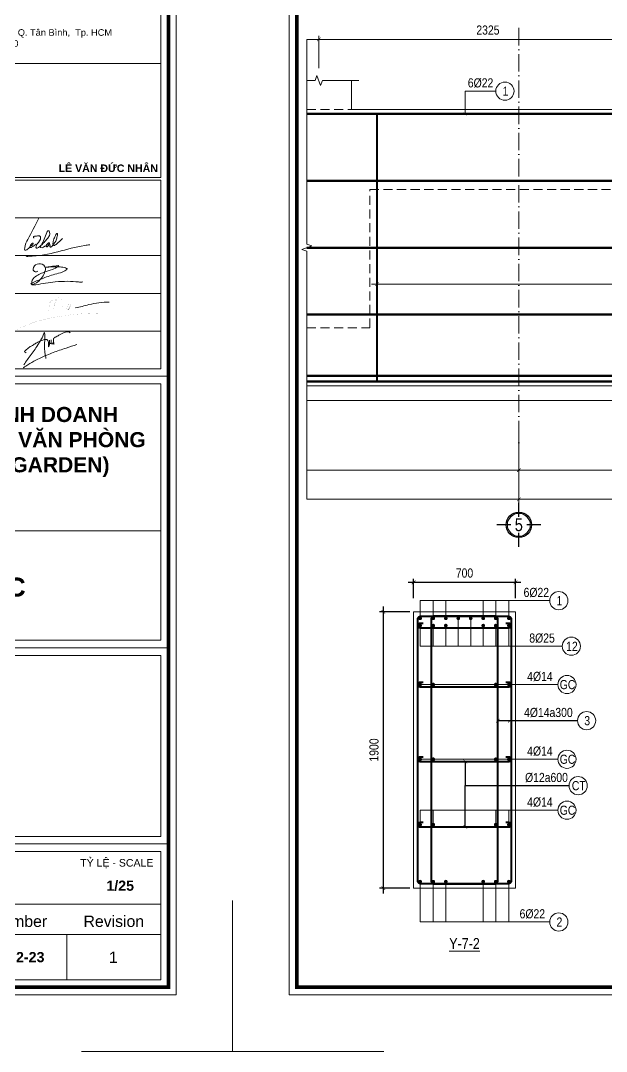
# Model space of a CAD drawing. Header units: millimetres. Extents: x 3014920 to 3563667, y -1638653 to -1356471.
# Drawn here: x 3104352 to 3108379, y -1621074 to -1613989 of the extents above; entities that cross this region are included whole.
import ezdxf
from ezdxf.enums import TextEntityAlignment as Align
from ezdxf.xclip import XClip

# ---------------------------------------------------------------- set-up
doc = ezdxf.new("R2010")
doc.units = ezdxf.units.MM
doc.header["$MEASUREMENT"] = 0
doc.header["$XCLIPFRAME"] = 0
doc.header["$PDMODE"] = 2
for name, pattern in [('6 TANG DIEN HINH 14-15$0$ACAD_ISO10W100', [18, 12, -3, 0, -3]), ('ACAD_ISO04W100', [30, 24, -3, 0, -3]), ('HIDDEN', [0.375, 0.25, -0.125])]:
    doc.linetypes.add(name, pattern=pattern)
doc.layers.get('0').update_dxf_attribs({"lineweight": 9})
doc.layers.get('Defpoints').update_dxf_attribs({"color": 10, "lineweight": 0})
for name, color, linetype, lineweight in [('2', 2, 'Continuous', 20), ('CDAI', 21, 'Continuous', 40), ('CHG_XX_Khung ten$0$TEXT', 7, 'Continuous', 15), ('CHUTO', 51, 'Continuous', 15), ('CTHEP', 50, 'Continuous', 50), ('DBAO', 90, 'Continuous', 13), ('DGIONG', 130, 'Continuous', 13), ('KTH', 154, 'Continuous', 9), ('Net khuat', 8, 'HIDDEN', 13), ('TEXT', 7, 'Continuous', 15), ('TRUC', 251, 'ACAD_ISO04W100', 9)]:
    doc.layers.add(name, color=color, linetype=linetype, lineweight=lineweight)
doc.layers.add('8', color=8, linetype='Continuous')
doc.styles.add('ArialB', font='arialbd.ttf')
doc.styles.add('CHG_XX_Khung ten$0$A1 BORDER$0$ARIAL', font='arial.ttf')
doc.styles.add('CHG_XX_Khung ten$0$A1 BORDER$0$Arial - Bold', font='arialbd.ttf', dxfattribs={"height": 2.5})
doc.styles.add('CHG_XX_Khung ten$0$arial', font='arial.ttf')
doc.styles.add('CHG_XX_Khung ten$0$Arial - Bold', font='arialbd.ttf')
doc.styles.add('HELVECONDENSE', font='VHELVCN_0.TTF')
doc.styles.add('Star-HelCon', font='VHELVCN_0.TTF')
doc.styles.add('TTP-HelCon', font='VHELVCN_0.TTF')
doc.styles.add('VNI-HELVE-CONDENSE', font='VHELVCN_0.TTF')
doc.dimstyles.new('kc-25', dxfattribs={"dimtxt": 62.5, "dimasz": 20, "dimexe": 20, "dimexo": 50, "dimgap": 25, "dimtad": 3, "dimdec": 0, "dimzin": 0, "dimdsep": 46, "dimtxsty": 'VNI-HELVE-CONDENSE', "dimblk": 'DIM', "dimcen": 2.5, "dimclrd": 256, "dimclre": 154, "dimclrt": 7, "dimaunit": 1, "dimadec": 0, "dimazin": 0, "dimtfac": 1, "dimtdec": 0, "dimtix": 1, "dimtmove": 0, "dimatfit": 3, "dimldrblk": 'DOT', "dimfxl": 1, "dimtolj": 1, "dimtzin": 0, "dimarcsym": 0})
doc.dimstyles.new('TTP-25', dxfattribs={"dimscale": 25, "dimtxt": 2.5, "dimasz": 1, "dimexe": 1, "dimexo": 1, "dimgap": 0.09, "dimtad": 0, "dimdec": 4, "dimrnd": 1, "dimzin": 9, "dimdsep": 46, "dimtxsty": 'TTP-HelCon', "dimblk": 'ARCHTICK', "dimcen": 0.09, "dimdle": 1.5, "dimclrd": 256, "dimclre": 256, "dimclrt": 7, "dimadec": 0, "dimazin": 0, "dimtfac": 1, "dimtdec": 4, "dimtmove": 0, "dimatfit": 3, "dimldrblk": 'ARCHTICK', "dimfxl": 1, "dimtvp": 1, "dimtolj": 1, "dimtzin": 0, "dimarcsym": 0})

# ---------------------------------------------------------------- blocks, each defined once
blk = doc.blocks.new('_ArchTick')
at = {"color": 0, "linetype": 'ByBlock', "const_width": 0.15}
blk.add_lwpolyline([(-0.5, -0.5), (0.5, 0.5)], dxfattribs=at)
blk = doc.blocks.new('*D854')
at = {"layer": 'Defpoints', "color": 0, "ltscale": 500, "transparency": 16777216}
for p in [(3107053.4, -1618052.6), (3106845.2, -1619952.6), (3107053.4, -1619952.6)]:
    blk.add_point(p, dxfattribs=at)
at = {"layer": 'KTH', "lineweight": -2, "ltscale": 500, "transparency": 16777216}
for p, q in [((3107028.4, -1618052.6), (3106820.2, -1618052.6)), ((3106845.2, -1618015.1), (3106845.2, -1619990.1)), ((3107028.4, -1619952.6), (3106820.2, -1619952.6))]:
    blk.add_line(p, q, dxfattribs=at)
at = {"layer": 'KTH', "lineweight": -2, "ltscale": 500, "transparency": 16777216, "xscale": 25, "yscale": 25, "zscale": 25}
for p, rotation in [((3106845.2, -1618052.6), 90), ((3106845.2, -1619952.6), 270)]:
    blk.add_blockref('_ArchTick', p, dxfattribs=dict(at, rotation=rotation))
at = {"layer": 'KTH', "color": 7, "ltscale": 500, "transparency": 16777216, "insert": (3106781.3, -1619002.6), "char_height": 62.5, "attachment_point": 5, "rotation": 90, "style": 'TTP-HelCon'}
blk.add_mtext('\\A1;1900', dxfattribs=at)
blk = doc.blocks.new('*D855')
at = {"layer": 'Defpoints', "color": 0, "ltscale": 500, "transparency": 16777216}
for p in [(3107053.4, -1617850.3), (3107053.4, -1617983.6), (3107753.4, -1617983.6)]:
    blk.add_point(p, dxfattribs=at)
at = {"layer": 'KTH', "lineweight": -2, "ltscale": 500, "transparency": 16777216}
for p, q in [((3107790.9, -1617850.3), (3107015.9, -1617850.3)), ((3107053.4, -1617958.6), (3107053.4, -1617825.3)), ((3107753.4, -1617958.6), (3107753.4, -1617825.3))]:
    blk.add_line(p, q, dxfattribs=at)
at = {"layer": 'KTH', "lineweight": -2, "ltscale": 500, "transparency": 16777216, "xscale": 25, "yscale": 25, "zscale": 25, "rotation": 180}
blk.add_blockref('_ArchTick', (3107053.4, -1617850.3), dxfattribs=at)
at = {"layer": 'KTH', "lineweight": -2, "ltscale": 500, "transparency": 16777216, "xscale": 25, "yscale": 25, "zscale": 25}
blk.add_blockref('_ArchTick', (3107753.4, -1617850.3), dxfattribs=at)
at = {"layer": 'KTH', "color": 7, "ltscale": 500, "transparency": 16777216, "insert": (3107403.4, -1617786.5), "char_height": 62.5, "attachment_point": 5, "style": 'TTP-HelCon'}
blk.add_mtext('\\A1;700', dxfattribs=at)
blk = doc.blocks.new('dau truc')
blk.add_circle((0, 0), 180)
at = {"layer": '8'}
for p, q in [((0, 127), (0, 345)), ((-127, 0), (-345, 0)), ((0, -345), (0, -127)), ((345, 0), (127, 0))]:
    blk.add_line(p, q, dxfattribs=at)
blk.add_circle((0, 0), 200, dxfattribs=at)
at = {"layer": 'TEXT', "style": 'HELVECONDENSE'}
blk.add_attdef('A', text='', height=233, dxfattribs=at).set_placement((0, 0), align=Align.MIDDLE)
blk = doc.blocks.new('*D2698')
at = {"layer": 'Defpoints', "color": 0, "transparency": 16777216}
for p in [(19000, -2479.4), (28400, -2479.4), (19000, -2679.4)]:
    blk.add_point(p, dxfattribs=at)
at = {"layer": 'KTH', "lineweight": -2, "transparency": 16777216}
for p, q in [((19000, -2504.4), (19000, -2704.4)), ((28400, -2504.4), (28400, -2704.4)), ((28437.5, -2679.4), (18962.5, -2679.4))]:
    blk.add_line(p, q, dxfattribs=at)
at = {"layer": 'KTH', "lineweight": -2, "transparency": 16777216, "xscale": 25, "yscale": 25, "zscale": 25, "rotation": 180}
blk.add_blockref('_ArchTick', (19000, -2679.4), dxfattribs=at)
at = {"layer": 'KTH', "lineweight": -2, "transparency": 16777216, "xscale": 25, "yscale": 25, "zscale": 25}
blk.add_blockref('_ArchTick', (28400, -2679.4), dxfattribs=at)
at = {"layer": 'KTH', "color": 7, "transparency": 16777216, "insert": (23700, -2615.5), "char_height": 62.5, "attachment_point": 5, "style": 'TTP-HelCon'}
blk.add_mtext('\\A1;9400', dxfattribs=at)
blk = doc.blocks.new('*D2699')
at = {"layer": 'Defpoints', "color": 0, "transparency": 16777216}
for p in [(28400, -2479.4), (33450, -2479.4), (28400, -2679.4)]:
    blk.add_point(p, dxfattribs=at)
at = {"layer": 'KTH', "lineweight": -2, "transparency": 16777216}
for p, q in [((28400, -2504.4), (28400, -2704.4)), ((33450, -2504.4), (33450, -2704.4)), ((33487.5, -2679.4), (28362.5, -2679.4))]:
    blk.add_line(p, q, dxfattribs=at)
at = {"layer": 'KTH', "lineweight": -2, "transparency": 16777216, "xscale": 25, "yscale": 25, "zscale": 25, "rotation": 180}
blk.add_blockref('_ArchTick', (28400, -2679.4), dxfattribs=at)
at = {"layer": 'KTH', "lineweight": -2, "transparency": 16777216, "xscale": 25, "yscale": 25, "zscale": 25}
blk.add_blockref('_ArchTick', (33450, -2679.4), dxfattribs=at)
at = {"layer": 'KTH', "color": 7, "transparency": 16777216, "insert": (30925, -2615.5), "char_height": 62.5, "attachment_point": 5, "style": 'TTP-HelCon'}
blk.add_mtext('\\A1;5050', dxfattribs=at)
blk = doc.blocks.new('*D2708')
at = {"layer": 'Defpoints', "color": 0, "transparency": 16777216}
for p in [(27025, 481.9), (25175, 259.3), (27025, 259.3)]:
    blk.add_point(p, dxfattribs=at)
at = {"layer": 'KTH', "lineweight": -2, "transparency": 16777216}
for p, q in [((25175, 284.3), (25175, 506.9)), ((27025, 284.3), (27025, 506.9)), ((25137.5, 481.9), (27062.5, 481.9))]:
    blk.add_line(p, q, dxfattribs=at)
at = {"layer": 'KTH', "lineweight": -2, "transparency": 16777216, "xscale": 25, "yscale": 25, "zscale": 25, "rotation": 180}
blk.add_blockref('_ArchTick', (25175, 481.9), dxfattribs=at)
at = {"layer": 'KTH', "lineweight": -2, "transparency": 16777216, "xscale": 25, "yscale": 25, "zscale": 25}
blk.add_blockref('_ArchTick', (27025, 481.9), dxfattribs=at)
at = {"layer": 'KTH', "color": 7, "transparency": 16777216, "insert": (26100, 545.7), "char_height": 62.5, "attachment_point": 5, "style": 'TTP-HelCon'}
blk.add_mtext('\\A1;1850', dxfattribs=at)
blk = doc.blocks.new('*D2709')
at = {"layer": 'Defpoints', "color": 0, "transparency": 16777216}
for p in [(27025, 481.9), (27025, 259.3), (29350, 259.3)]:
    blk.add_point(p, dxfattribs=at)
at = {"layer": 'KTH', "lineweight": -2, "transparency": 16777216}
for p, q in [((27025, 284.3), (27025, 506.9)), ((29350, 284.3), (29350, 506.9)), ((29387.5, 481.9), (26987.5, 481.9))]:
    blk.add_line(p, q, dxfattribs=at)
at = {"layer": 'KTH', "lineweight": -2, "transparency": 16777216, "xscale": 25, "yscale": 25, "zscale": 25, "rotation": 180}
blk.add_blockref('_ArchTick', (27025, 481.9), dxfattribs=at)
at = {"layer": 'KTH', "lineweight": -2, "transparency": 16777216, "xscale": 25, "yscale": 25, "zscale": 25}
blk.add_blockref('_ArchTick', (29350, 481.9), dxfattribs=at)
at = {"layer": 'KTH', "color": 7, "transparency": 16777216, "insert": (28187.5, 545.7), "char_height": 62.5, "attachment_point": 5, "style": 'TTP-HelCon'}
blk.add_mtext('\\A1;2325', dxfattribs=at)
blk = doc.blocks.new('*D2665')
at = {"layer": 'Defpoints', "color": 0, "transparency": 16777216}
for p in [(25175, -2178.4), (28400, -2178.4), (28400, -2479.4)]:
    blk.add_point(p, dxfattribs=at)
at = {"layer": 'KTH', "lineweight": -2, "transparency": 16777216}
for p, q in [((25175, -2203.4), (25175, -2504.4)), ((28400, -2203.4), (28400, -2504.4)), ((25137.5, -2479.4), (28437.5, -2479.4))]:
    blk.add_line(p, q, dxfattribs=at)
at = {"layer": 'KTH', "lineweight": -2, "transparency": 16777216, "xscale": 25, "yscale": 25, "zscale": 25, "rotation": 180}
blk.add_blockref('_ArchTick', (25175, -2479.4), dxfattribs=at)
at = {"layer": 'KTH', "lineweight": -2, "transparency": 16777216, "xscale": 25, "yscale": 25, "zscale": 25}
blk.add_blockref('_ArchTick', (28400, -2479.4), dxfattribs=at)
at = {"layer": 'KTH', "color": 7, "transparency": 16777216, "insert": (26787.5, -2415.6), "char_height": 62.5, "attachment_point": 5, "style": 'TTP-HelCon'}
blk.add_mtext('\\A1;3225', dxfattribs=at)
blk = doc.blocks.new('*D2666')
at = {"layer": 'Defpoints', "color": 0, "transparency": 16777216}
for p in [(28400, -2178.4), (31250, -2178.4), (31250, -2479.4)]:
    blk.add_point(p, dxfattribs=at)
at = {"layer": 'KTH', "lineweight": -2, "transparency": 16777216}
for p, q in [((28400, -2203.4), (28400, -2504.4)), ((31250, -2203.4), (31250, -2504.4)), ((28362.5, -2479.4), (31287.5, -2479.4))]:
    blk.add_line(p, q, dxfattribs=at)
at = {"layer": 'KTH', "lineweight": -2, "transparency": 16777216, "xscale": 25, "yscale": 25, "zscale": 25, "rotation": 180}
blk.add_blockref('_ArchTick', (28400, -2479.4), dxfattribs=at)
at = {"layer": 'KTH', "lineweight": -2, "transparency": 16777216, "xscale": 25, "yscale": 25, "zscale": 25}
blk.add_blockref('_ArchTick', (31250, -2479.4), dxfattribs=at)
at = {"layer": 'KTH', "color": 7, "transparency": 16777216, "insert": (29825, -2415.6), "char_height": 62.5, "attachment_point": 5, "style": 'TTP-HelCon'}
blk.add_mtext('\\A1;2850', dxfattribs=at)
blk = doc.blocks.new('DIM')
h = blk.add_hatch(color=1)
h.paths.add_polyline_path([(0.49, 0.29, 1), (0.29, 0.49), (-0.19, 0), (0.19, 0)])
h.paths.add_polyline_path([(0.19, 0), (-0.19, 0), (-0.49, -0.29, 1), (-0.29, -0.49)])
at = {"color": 9}
for p, q in [((-0.19, 0), (-1.5, 0)), ((0.19, 0), (1.5, 0))]:
    blk.add_line(p, q, dxfattribs=at)
at = {"color": 1}
for p, q in [((-0.49, -0.29), (0.29, 0.49)), ((-0.29, -0.49), (0.49, 0.29)), ((-0.19, 0), (0.19, 0))]:
    blk.add_line(p, q, dxfattribs=at)
blk.add_arc((-0.39, -0.39), 0.138, 135, 315, dxfattribs=at)
blk = doc.blocks.new('*D2655')
at = {"layer": 'Defpoints', "color": 0, "transparency": 16777216}
for p in [(27425, -766.8), (31250, -766.8), (27425, -1201.2)]:
    blk.add_point(p, dxfattribs=at)
at = {"layer": 'KTH', "lineweight": -2, "transparency": 16777216}
for p, q in [((27425, -791.8), (27425, -1226.2)), ((31250, -791.8), (31250, -1226.2)), ((31287.5, -1201.2), (27387.5, -1201.2))]:
    blk.add_line(p, q, dxfattribs=at)
at = {"layer": 'KTH', "lineweight": -2, "transparency": 16777216, "xscale": 25, "yscale": 25, "zscale": 25}
for p, rotation in [((27425, -1201.2), 179.9999999733196), ((31250, -1201.2), 359.9999999733196)]:
    blk.add_blockref('_ArchTick', p, dxfattribs=dict(at, rotation=rotation))
at = {"layer": 'KTH', "color": 7, "transparency": 16777216, "insert": (29337.5, -1131.3), "char_height": 62.5, "attachment_point": 5, "rotation": 360, "style": 'TTP-HelCon'}
blk.add_mtext('\\A1;6Þ12a250-3', dxfattribs=at)
blk = doc.blocks.new('CHG_XX_Khung ten')
for p, q in [((687, 179), (824, 179)), ((687, 107), (824, 107)), ((687, 55), (824, 55))]:
    blk.add_line(p, q)
at = {"linetype": 'Continuous'}
for p, q in [((689, 39), (822, 39)), ((797, 31), (797, 19))]:
    blk.add_line(p, q, dxfattribs=at)
blk.add_lwpolyline([(15, 579), (826, 579), (826, 15), (15, 15)], close=True)
at = {"color": 4, "linetype": 'Continuous', "const_width": 1}
blk.add_lwpolyline([(17, 577), (824, 577), (824, 17), (17, 17)], close=True, dxfattribs=at)
at = {"linetype": 'Continuous'}
for points in [[(689, 289.93), (822, 289.93), (822, 261.93), (689, 261.93)], [(689, 177), (822, 177), (822, 138), (689, 138)], [(689, 109), (822, 109), (822, 138), (689, 138)], [(689, 105), (822, 105), (822, 57), (689, 57)], [(689, 53), (822, 53), (822, 31), (689, 31)], [(822, 19), (689, 19), (689, 31), (822, 31)]]:
    blk.add_lwpolyline(points, close=True, dxfattribs=at)
at = {"color": 9, "linetype": 'Continuous'}
for points in [[(689, 261.93), (822, 261.93), (822, 231.73), (689, 231.73)], [(822, 221), (689, 221), (689, 231), (822, 231)], [(822, 211), (689, 211), (689, 221), (822, 221)], [(822, 201), (689, 201), (689, 211), (822, 211)], [(822, 191), (689, 191), (689, 201), (822, 201)], [(822, 181), (689, 181), (689, 191), (822, 191)]]:
    blk.add_lwpolyline(points, close=True, dxfattribs=at)
blk.add_lwpolyline([(822, 211), (689, 211), (822, 211)], dxfattribs=at)
at = {"color": 1}
for points in [[(785.63, 182.08), (787.56, 184.76), (789.61, 187.7), (790.35, 188.98), (790.79, 189.92), (791.06, 190.59), (791.21, 189.09), (791.18, 188.31), (791.14, 187.75), (791.09, 186.47), (791.21, 185.58), (791.42, 184.31), (791.51, 183.99), (791.51, 183.74)], [(786.29, 185.19), (785.86, 185.61), (786.06, 185.86), (787.11, 186.7), (788.17, 187.35), (789.1, 187.9), (790.12, 188.41), (790.69, 188.61), (791.04, 188.74), (791.47, 188.79), (791.73, 188.72), (791.92, 188.61), (792.08, 188.33), (792.16, 188.06), (792.21, 187.84), (792.21, 187.27), (792.2, 187.05), (792.23, 186.85), (792.39, 187.1), (792.48, 187.84), (792.46, 188.12), (792.44, 188.61), (792.46, 188.03), (792.53, 187.67), (792.73, 187.74), (792.86, 187.87), (792.9, 188.09), (792.9, 188.28), (792.87, 188.7), (792.91, 188.19), (792.93, 187.79), (792.94, 187.69), (793.11, 187.61), (793.31, 187.73), (793.45, 187.93), (793.48, 188.22), (793.48, 188.64), (793.48, 189.05), (793.48, 188.49), (793.56, 187.84), (793.63, 187.45), (793.48, 188.6), (793.51, 188.92), (794.2, 189.45), (794.72, 189.76), (795.44, 190.17), (796.2, 190.5), (796.65, 190.69), (797.26, 190.79), (797.77, 190.74), (797.95, 190.55)], [(785.43, 181.21), (786.17, 181.73), (788.31, 183), (790.34, 184), (791.77, 184.64), (795.08, 185.91), (796.87, 186.5), (799.7, 187.42)]]:
    blk.add_spline(points, degree=3, dxfattribs=at)
at = {"layer": 'CHG_XX_Khung ten$0$TEXT', "color": 1}
blk.add_lwpolyline([(801.29, 204.04, -0.124137), (800.16, 204.02, 0.028888), (797.25, 204.19, 0.026156), (793.98, 204.04, 0.007061), (788.86, 203.28, -0.091769), (787.85, 203.27, -0.25841), (787.51, 203.62, -0.039719), (788.28, 204, -0.004242), (791.23, 205.18, -0.019244), (794.8, 206.31, 0.094204), (797.02, 207.28, 0.504882), (796.98, 207.63, 0.07616), (796.3, 207.87, 0.041135), (794.97, 208.03, 0.034641), (791.34, 207.9, 0.01407), (792.8, 208.12, 0.003668), (794.71, 208.36, -0.800617), (794.79, 208.18, -0.093248), (793.21, 207.32, 0.020479), (791.05, 206.59, 0.096842), (788.38, 205.18, 0.259163), (787.77, 203.63, 0.564182), (788.17, 203.39, 0.087383), (789.69, 204.36, 0.156422), (791.35, 207.23, 0.228987), (790.91, 208.45, 0.272068), (789.19, 208.76, 0.293527), (788.08, 207.43, 0.171419), (788.25, 206.94, 0.281707), (788.69, 206.7, 0.217513), (789.34, 206.92)], format="xyb", dxfattribs=at)
at = {"layer": 'CHG_XX_Khung ten$0$TEXT', "color": 1, "const_width": 0.0121}
for points in [[(791.6, 198.34, 0.143835), (794.1, 199.89, -0.075685), (793.5, 197.02, -0.172299), (794.95, 199.92, -0.299798), (795.6, 198.96, -0.170508), (795.36, 197.75, 0.168316), (795.11, 197.03)], [(791.95, 196.04, -0.054469), (792.33, 197.1, 0.103257), (792.78, 199.38)], [(797.47, 197.92, 0.401177), (797.3, 198.32, 0.483935), (795.9, 197.43, 0.196997), (796.02, 196.61, 0.296639), (796.38, 196.53, 0.183057), (797.12, 197.39)], [(797.48, 198.09, 0.142769), (797.07, 197.1, 0.220826), (797.29, 196.56, 0.106687), (798.07, 198.16, 0.181562), (797.64, 197.4, -0.039872), (797.25, 196.09, -0.060225), (798.09, 197.69, 0.017174), (797.52, 196.45, -0.149286), (799.3, 197.16)], [(806.31, 195.73, -0.026807), (805.12, 195.66, 0.027369), (800.25, 195.52, 0.022423), (795.26, 194.89, 0.038275), (791.04, 194.04, 0.053272), (785.95, 192.37, 0.118692), (783.44, 190.96)]]:
    blk.add_lwpolyline(points, format="xyb", dxfattribs=at)
at = {"layer": 'CHG_XX_Khung ten$0$TEXT', "color": 1}
for centre, radius, start, end in [((793.37, 230.45), 33.81, 280.1185, 286.3373), ((808.51, 174.85), 23.83, 90.5448, 103.6788)]:
    blk.add_arc(centre, radius, start, end, dxfattribs=at)
for points in [[(789.62, 220.97), (786.72, 215.31), (785.87, 213.03), (785.94, 212.46), (786.42, 212.53), (787.18, 213.24), (787.77, 213.73), (788.12, 214.16), (788.07, 214.29), (787.94, 214.27), (787.28, 213.56), (787.2, 213.33), (787.26, 213.21), (787.44, 213.16), (787.7, 213.23), (788.87, 214.02)], [(788.4, 215.73), (788.18, 215.82), (788.21, 216), (788.32, 216.07), (788.7, 216.16), (789.23, 216.24), (789.76, 216.24), (790.01, 216.08), (790.1, 215.79), (790.05, 215.41), (788.96, 213.65), (788.88, 213.4), (788.88, 213.13), (789, 213.02), (789.17, 213.01), (789.51, 213.17), (790.77, 214.27), (791.67, 215.27), (792.3, 216.07), (792.5, 216.66), (792.49, 217.11), (792.33, 217.45), (792.13, 217.58), (791.94, 217.52), (791.73, 217.16), (790.12, 213.5), (790.04, 213.21), (790.14, 213.12), (791.53, 213.7), (792.32, 214.06), (792.42, 214.24), (792.36, 214.39), (792.17, 214.35), (791.86, 214.12), (791.68, 213.82), (791.57, 213.47), (791.67, 213.35), (791.96, 213.42), (792.51, 213.89), (792.61, 213.78), (792.55, 213.52), (792.61, 213.3), (792.77, 213.25), (793.05, 213.46), (794.1, 214.86), (794.42, 215.85), (794.57, 216.45), (794.53, 216.83), (794.42, 216.89), (794.27, 216.8), (794.14, 216.57), (793.62, 215.47), (793.41, 214.74), (793.36, 214.18), (793.41, 213.82), (793.56, 213.67), (793.77, 213.71), (794.19, 213.99), (795.35, 214.98), (795.89, 215.51)], [(786.22, 211.12), (786.28, 210.87), (786.71, 210.78), (801.78, 213.69), (803.18, 213.88)]]:
    blk.add_spline(points, degree=3, dxfattribs=at)
at = {"layer": 'Defpoints', "color": 1, "ltscale": 2}
for points in [[(40.06, 0), (0, 0), (0, 40)], [(800.94, 0), (841, 0), (841, 40)]]:
    blk.add_lwpolyline(points, dxfattribs=at)
for s, height, style, p in [('LÊ VĂN ĐỨC NHÂN', 2.0073, 'CHG_XX_Khung ten$0$Arial - Bold', (821.19, 234.17)), ('TỶ LỆ - SCALE', 2, 'CHG_XX_Khung ten$0$A1 BORDER$0$ARIAL', (820, 50))]:
    blk.add_text(s, height=height, dxfattribs=dict(style=style)).set_placement(p, align=Align.MIDDLE_RIGHT)
for s, style, p in [('Number', 'CHG_XX_Khung ten$0$A1 BORDER$0$ARIAL', (784.37, 34.5)), ('Revision', 'CHG_XX_Khung ten$0$A1 BORDER$0$ARIAL', (809.5, 34.5)), ('1', 'CHG_XX_Khung ten$0$arial', (809.36, 24.93))]:
    blk.add_text(s, height=3, dxfattribs=dict(style=style)).set_placement(p, align=Align.MIDDLE_CENTER)
at = {"ltscale": 10, "insert": (739.49, 262.93), "char_height": 1.75, "width": 83.001, "attachment_point": 7, "style": 'CHG_XX_Khung ten$0$A1 BORDER$0$ARIAL'}
blk.add_mtext('Địa chỉ: 34 Hoàng Quốc Việt, Phường 4, Q. Tân Bình,  Tp. HCM\\PTel: +08-39163980 - Fax : +08-39163980 \\PEmail:  ctyngoisao@gmail.com', dxfattribs=at)
at = {"attachment_point": 2, "style": 'CHG_XX_Khung ten$0$A1 BORDER$0$Arial - Bold'}
for s, insert, char_height, width in [('DỰ ÁN ĐẦU TƯ XÂY DỰNG KINH DOANH\\PKHU CHUNG CƯ - THƯƠNG MẠI - VĂN PHÒNG\\P(KHU PHỨC HỢP CÔNG HÒA GARDEN)', (755.4, 170.88), 4, 159.8745), ('KHỐI NHÀ A , B , C', (754.52, 125.61), 5, 104.1229)]:
    blk.add_mtext(s, dxfattribs=dict(at, insert=insert, char_height=char_height, width=width))
blk = doc.blocks.new('2Y-7')
at = {"layer": 'CDAI'}
blk.add_lwpolyline([(27425.00001, -30), (27425.00001, -1870)], dxfattribs=at)
at = {"layer": 'CTHEP'}
for p, q in [((43821.41112, -489.99789), (53.4545, -489.99789)), ((43821.41112, -949.99789), (53.4545, -949.99789)), ((43821.41112, -1409.99789), (53.4545, -1409.99789))]:
    blk.add_line(p, q, dxfattribs=at)
for points in [[(30, -529.99859), (30, -30), (43870.00002, -30)], [(22024.9925, -1830), (31250.00001, -1830)], [(30, -1870), (35469.73058, -1870)]]:
    blk.add_lwpolyline(points, dxfattribs=at)
at = {"layer": 'DBAO', "linetype": 'Continuous'}
for q in [(27249.99993, 200), (33100.00178, 0)]:
    blk.add_line((27249.99993, 0), q, dxfattribs=at)
at = {"layer": 'DBAO', "linetype": 'Continuous', "flags": 128}
for points in [[(0, -2000), (34299.99999, -2000), (34299.99999, -2750), (43900.00002, -2750), (43900.00002, 0)], [(0, -1900), (34399.99999, -1900)]]:
    blk.add_lwpolyline(points, dxfattribs=at)
at = {"layer": 'DGIONG', "linetype": 'Continuous', "flags": 128}
blk.add_lwpolyline([(27299.99993, 200), (27049.99993, 200), (27037.49993, 165.65653), (27012.49993, 234.34347), (26999.99993, 200), (26749.98492, 200)], dxfattribs=at)
at = {"layer": 'DGIONG'}
blk.add_circle((28304.34527, 126.06616), 62.5, dxfattribs=at)
at = {"layer": 'Net khuat', "ltscale": 250}
for p, q in [((26799.99993, 0), (27249.99993, 0)), ((27375, -550), (34399.99999, -550)), ((27375, -1500), (27375, -550)), ((26675.00001, -1500), (27375.00001, -1500))]:
    blk.add_line(p, q, dxfattribs=at)
at = {"layer": 'TRUC', "linetype": '6 TANG DIEN HINH 14-15$0$ACAD_ISO10W100', "ltscale": 10}
blk.add_lwpolyline([(28400, 560.5), (28400, -2389)], dxfattribs=at)
at = {"layer": '2', "ltscale": 300}
ref = blk.add_blockref('dau truc', (28400, -2855.21552), dxfattribs=dict(at, xscale=0.436713129747659, yscale=0.436713129747659, zscale=0.436713129747659))
ref.add_attrib('A', '5', dxfattribs={"layer": 'TEXT', "height": 87.5, "style": 'HELVECONDENSE'}).set_placement((28400, -2855.21552), align=Align.MIDDLE)
at = {"layer": 'TEXT', "style": 'TTP-HelCon'}
blk.add_text('6Þ22', height=62.5, dxfattribs=at).set_placement((28049.4269, 151.91911, 0))
at = {"layer": 'TEXT', "style": 'Star-HelCon'}
blk.add_text('1', height=62.5, dxfattribs=at).set_placement((28308.51194, 126.06616), align=Align.MIDDLE)
at = {"layer": 'KTH'}
dim = blk.add_linear_dim(base=(27025, 481.91243), p1=(25175.00751, 259.33044), p2=(27025, 259.33044), angle=180, dimstyle='TTP-25', override={"dimtmove": 1}, dxfattribs=at)
dim.commit()
dim.dimension.update_dxf_attribs({"geometry": '*D2708', "text_midpoint": (26100.00376, 545.74576)})
for base, p1, p2, picture, middle in [((27025, 481.91243), (29350.0075, 259.33044), (27025, 259.33044), '*D2709', (28187.50375, 545.74576)), ((28400, -2479.39524), (25175, -2178.35098), (28400, -2178.35098), '*D2665', (26787.5, -2415.56191)), ((31250.00001, -2479.39524), (28400, -2178.35098), (31250.00001, -2178.35098), '*D2666', (29825.00001, -2415.56191)), ((19000, -2679.35098), (28400, -2479.39524), (19000, -2479.39524), '*D2698', (23700, -2615.51765)), ((28400, -2679.35098), (33450, -2479.39524), (28400, -2479.39524), '*D2699', (30925, -2615.51765))]:
    dim = blk.add_linear_dim(base=base, p1=p1, p2=p2, dimstyle='TTP-25', override={"dimtmove": 1}, dxfattribs=at)
    dim.commit()
    dim.dimension.update_dxf_attribs({"geometry": picture, "text_midpoint": middle})
dim = blk.add_linear_dim(base=(27425.00001, -1201.20202), p1=(31250.02243, -766.78398), p2=(27425.00001, -766.78398), angle=179.999999973, text='6Þ12a250-3', dimstyle='TTP-25', override={"dimtmove": 1}, dxfattribs=at)
dim.commit()
dim.dimension.update_dxf_attribs({"geometry": '*D2655', "text_midpoint": (29337.51122, -1131.28536)})
at = {"layer": 'DGIONG'}
blk.add_leader([(28030.91496, -30), (28030.91486, 126.06616), (28241.84527, 126.06616)], dimstyle='kc-25', override={"dimtad": 0, "dimldrblk": 'ArchTick', "dimfxl": 100, "dimarcsym": 1}, dxfattribs=at)

msp = doc.modelspace()

# ---------------------------------------------------------------- linework, layer by layer
at = {"layer": 'CDAI', "elevation": 0}
for points in [[(3107102.15359, -1618082.57103), (3107704.65359, -1618082.57103, -0.4142135624), (3107723.40359, -1618101.32103), (3107723.40359, -1619903.82103, -0.4142135624), (3107704.65359, -1619922.57103), (3107102.15359, -1619922.57103, -0.4142135624), (3107083.40359, -1619903.82103), (3107083.40359, -1618101.32103, -0.4142135624)], [(3107613.93931, -1618082.57103), (3107192.86788, -1618082.57103, 0.4142135624), (3107174.11788, -1618101.32103), (3107174.11788, -1619903.82103, 0.4142135624), (3107192.86788, -1619922.57103), (3107613.93931, -1619922.57103, 0.4142135624), (3107632.68931, -1619903.82103), (3107632.68931, -1618101.32103, 0.4142135624)]]:
    msp.add_lwpolyline(points, format="xyb", close=True, dxfattribs=at)
for points in [[(3107120.32358, -1618132.57103), (3107098.40359, -1618132.57103, 0.4142135624), (3107083.40359, -1618147.57103), (3107083.40359, -1618147.57103, 0.4142135624), (3107098.40359, -1618162.57103), (3107708.40359, -1618162.57103, 0.4142135624), (3107723.40359, -1618147.57103), (3107723.40359, -1618147.57103, 0.4142135624), (3107708.40359, -1618132.57103), (3107686.4836, -1618132.57103)], [(3107120.32358, -1618537.84095), (3107098.40359, -1618537.84095, 0.4142135624), (3107083.40359, -1618552.84095), (3107083.40359, -1618552.84095, 0.4142135624), (3107098.40359, -1618567.84095), (3107708.40359, -1618567.84095, 0.4142135624), (3107723.40359, -1618552.84095), (3107723.40359, -1618552.84095, 0.4142135624), (3107708.40359, -1618537.84095), (3107686.4836, -1618537.84095)], [(3107120.32358, -1619051.17429), (3107098.40359, -1619051.17429, 0.4142135624), (3107083.40359, -1619066.17429), (3107083.40359, -1619066.17429, 0.4142135624), (3107098.40359, -1619081.17429), (3107708.40359, -1619081.17429, 0.4142135624), (3107723.40359, -1619066.17429), (3107723.40359, -1619066.17429, 0.4142135624), (3107708.40359, -1619051.17429), (3107686.4836, -1619051.17429)], [(3107120.32358, -1619501.50762), (3107098.40359, -1619501.50762, 0.4142135624), (3107083.40359, -1619516.50762), (3107083.40359, -1619516.50762, 0.4142135624), (3107098.40359, -1619531.50762), (3107708.40359, -1619531.50762, 0.4142135624), (3107723.40359, -1619516.50762), (3107723.40359, -1619516.50762, 0.4142135624), (3107708.40359, -1619501.50762), (3107686.4836, -1619501.50762)]]:
    msp.add_lwpolyline(points, format="xyb", dxfattribs=at)
at = {"layer": 'CTHEP', "const_width": 12.5, "elevation": 0}
for points in [[(3107092.15359, -1618097.57103, 1), (3107104.65359, -1618097.57103, 1)], [(3107092.15359, -1618147.57103, 1), (3107104.65359, -1618147.57103, 1)], [(3107182.86788, -1618097.57103, -1), (3107195.36788, -1618097.57103, -1)], [(3107182.86788, -1618147.57103, -1), (3107195.36788, -1618147.57103, -1)], [(3107268.58216, -1618097.57103, -1), (3107281.08216, -1618097.57103, -1)], [(3107268.58216, -1618147.57103, -1), (3107281.08216, -1618147.57103, -1)], [(3107354.29645, -1618097.57103, -1), (3107366.79645, -1618097.57103, -1)], [(3107452.51073, -1618097.57103, 1), (3107440.01073, -1618097.57103, 1)], [(3107538.22502, -1618097.57103, 1), (3107525.72502, -1618097.57103, 1)], [(3107538.22502, -1618147.57103, 1), (3107525.72502, -1618147.57103, 1)], [(3107623.93931, -1618097.57103, 1), (3107611.43931, -1618097.57103, 1)], [(3107623.93931, -1618147.57103, 1), (3107611.43931, -1618147.57103, 1)], [(3107702.15359, -1618097.57103, 1), (3107714.65359, -1618097.57103, 1)], [(3107702.15359, -1618147.57103, 1), (3107714.65359, -1618147.57103, 1)], [(3107092.15359, -1618552.84095, 1), (3107104.65359, -1618552.84095, 1)], [(3107182.86788, -1618552.84096, 1), (3107195.36788, -1618552.84096, 1)], [(3107611.43931, -1618552.84095, 1), (3107623.93931, -1618552.84095, 1)], [(3107702.15359, -1618552.84095, 1), (3107714.65359, -1618552.84095, 1)], [(3107092.15359, -1619066.17429, 1), (3107104.65359, -1619066.17429, 1)], [(3107182.86788, -1619066.17429, 1), (3107195.36788, -1619066.17429, 1)], [(3107611.43931, -1619066.17429, 1), (3107623.93931, -1619066.17429, 1)], [(3107702.15359, -1619066.17429, 1), (3107714.65359, -1619066.17429, 1)], [(3107092.15359, -1619516.50762, 1), (3107104.65359, -1619516.50762, 1)], [(3107182.86788, -1619516.50762, 1), (3107195.36788, -1619516.50762, 1)], [(3107611.43931, -1619516.50762, 1), (3107623.93931, -1619516.50762, 1)], [(3107702.15359, -1619516.50762, 1), (3107714.65359, -1619516.50762, 1)], [(3107092.15359, -1619907.57103, 1), (3107104.65359, -1619907.57103, 1)], [(3107182.86788, -1619907.57103, 1), (3107195.36788, -1619907.57103, 1)], [(3107268.58216, -1619907.57103, 1), (3107281.08216, -1619907.57103, 1)], [(3107538.22502, -1619907.57103, -1), (3107525.72502, -1619907.57103, -1)], [(3107623.93931, -1619907.57103, -1), (3107611.43931, -1619907.57103, -1)], [(3107702.15359, -1619907.57103, 1), (3107714.65359, -1619907.57103, 1)]]:
    msp.add_lwpolyline(points, format="xyb", close=True, dxfattribs=at)
at = {"layer": 'DBAO', "elevation": 0, "flags": 128}
for points in [[(3107053.40359, -1618052.57103), (3107753.40359, -1618052.57103)], [(3107753.40359, -1618052.57103), (3107753.40359, -1619952.57103), (3107053.40359, -1619952.57103), (3107053.40359, -1618052.57103)]]:
    msp.add_lwpolyline(points, dxfattribs=at)
at = {"layer": 'DGIONG'}
for p, q in [((3107098.40359, -1618097.57103), (3107098.40359, -1617975.82103)), ((3107098.40359, -1617975.82103), (3107989.0001, -1617975.82103)), ((3107189.11788, -1618097.57103), (3107189.11788, -1617975.82103)), ((3107274.83216, -1618097.57103), (3107274.83216, -1617975.82103)), ((3107531.97502, -1618097.57103), (3107531.97502, -1617975.82103)), ((3107617.68931, -1618097.57103), (3107617.68931, -1617975.82103)), ((3107708.40359, -1618097.57103), (3107708.40359, -1617975.82103)), ((3107098.40359, -1618147.57103), (3107098.40359, -1618289.3238)), ((3107189.11788, -1618147.57103), (3107189.11788, -1618289.3238)), ((3107274.83216, -1618147.57103), (3107274.83216, -1618289.3238)), ((3107360.54645, -1618097.57103), (3107360.54645, -1618289.3238)), ((3107446.26073, -1618097.57103), (3107446.26073, -1618289.3238)), ((3107531.97502, -1618147.57103), (3107531.97502, -1618289.3238)), ((3107617.68931, -1618147.57103), (3107617.68931, -1618289.3238)), ((3107708.40359, -1618147.57103), (3107708.40359, -1618289.3238)), ((3107098.40359, -1618289.3238), (3108075.15498, -1618289.3238)), ((3107098.40359, -1618552.84095), (3108044.96466, -1618552.84095)), ((3107098.40359, -1619066.17429), (3108044.96466, -1619066.17429)), ((3107098.40359, -1619416.50762), (3108044.96466, -1619416.50762)), ((3107098.40359, -1619516.50762), (3107098.40359, -1619416.50762)), ((3107189.11788, -1619516.50762), (3107189.11788, -1619416.50762)), ((3107617.68931, -1619516.50762), (3107617.68931, -1619416.50762)), ((3107708.40359, -1619516.50762), (3107708.40359, -1619416.50762)), ((3107098.40359, -1620184.97285), (3107098.40359, -1619907.57103)), ((3107189.11788, -1619907.57103), (3107189.11788, -1620184.97285)), ((3107274.83216, -1619907.57103), (3107274.83216, -1620184.97285)), ((3107531.97502, -1619907.57103), (3107531.97502, -1620184.97285)), ((3107617.68931, -1619907.57103), (3107617.68931, -1620184.97285)), ((3107708.40359, -1620184.97285), (3107708.40359, -1619907.57103)), ((3107098.40359, -1620184.97285), (3107989.0001, -1620184.97285))]:
    msp.add_line(p, q, dxfattribs=at)
at = {"layer": 'DGIONG', "linetype": 'Continuous', "flags": 128}
msp.add_lwpolyline([(3106319.5921, -1617279.04217), (3106319.59217, -1615574.68907), (3106285.24871, -1615562.18907), (3106353.93564, -1615537.18907), (3106319.59217, -1615524.68907), (3106319.59207, -1614117.77876)], dxfattribs=at)
at = {"layer": 'DGIONG'}
for centre in [(3108051.5001, -1617975.82103), (3108137.65498, -1618289.3238), (3108107.46466, -1618552.84095), (3108242.41805, -1618800.86156), (3108107.46466, -1619066.17429), (3108184.56755, -1619247.76741), (3108107.46466, -1619416.50762), (3108051.5001, -1620184.97285)]:
    msp.add_circle(centre, 62.5, dxfattribs=at)

# ---------------------------------------------------------------- block references
at = {"layer": 'DGIONG', "color": 5}
ref = msp.add_blockref('2Y-7', (3079376.73028, -1614599.69118), dxfattribs=at)
XClip(ref).set_block_clipping_path([(26942.861779483, -4609.38876336), (45372.9411157561, 704.819474112)])

# ---------------------------------------------------------------- texts
at = {"layer": 'CHUTO', "color": 7, "style": 'ArialB'}
msp.add_text('1/25', height=70, dxfattribs=at).set_placement((3104941.50071, -1619970.30944))
msp.add_text('B-H2-23', height=70, dxfattribs=at).set_placement((3104331.65516, -1620461.20976), align=Align.CENTER)
at = {"layer": 'TEXT', "style": 'TTP-HelCon'}
for s, p in [('6Þ22', (3107809.36193, -1617950.82103)), ('8Þ25', (3107848.77571, -1618264.3238)), ('4Þ14', (3107834.12939, -1618527.84096)), ('4Þ14a300', (3107812.56975, -1618775.86156)), ('4Þ14', (3107834.12939, -1619041.17429)), ('Þ12a600', (3107819.48213, -1619222.76741)), ('4Þ14', (3107834.12939, -1619391.50762)), ('6Þ22', (3107781.86193, -1620159.97285))]:
    msp.add_text(s, height=62.5, dxfattribs=at).set_placement(p)
at = {"layer": 'TEXT', "style": 'Star-HelCon'}
for s, p in [('1', (3108055.66677, -1617975.82103)), ('12', (3108141.82164, -1618289.3238)), ('GC', (3108111.63132, -1618552.84095)), ('3', (3108246.58471, -1618800.86156)), ('GC', (3108111.63132, -1619066.17429)), ('CT', (3108188.73422, -1619247.76741)), ('GC', (3108111.63132, -1619416.50762)), ('2', (3108055.66677, -1620184.97285))]:
    msp.add_text(s, height=62.5, dxfattribs=at).set_placement(p, align=Align.MIDDLE)
at = {"layer": 'TEXT', "style": 'TTP-HelCon'}
msp.add_text('%%UY-7-2', height=75, dxfattribs=at).set_placement((3107403.40359, -1620370.55901), align=Align.CENTER)

# ---------------------------------------------------------------- dimensions: what is measured, and where the dimension line sits
at = {"layer": 'KTH', "ltscale": 500}
dim = msp.add_linear_dim(base=(3107053.40359, -1617850.32103), p1=(3107753.40359, -1617983.55908), p2=(3107053.40359, -1617983.55908), dimstyle='TTP-25', dxfattribs=at)
dim.commit()
dim.dimension.update_dxf_attribs({"geometry": '*D855', "text_midpoint": (3107403.40359, -1617786.4877)})
dim = msp.add_linear_dim(base=(3106845.16595, -1619952.57103), p1=(3107053.40359, -1618052.57103), p2=(3107053.40359, -1619952.57103), angle=90, dimstyle='TTP-25', dxfattribs=at)
dim.commit()
dim.dimension.update_dxf_attribs({"geometry": '*D854', "text_midpoint": (3106781.33262, -1619002.57103)})

# ---------------------------------------------------------------- leaders
at = {"layer": 'DGIONG'}
for points in [[(3107632.68931, -1618800.86156), (3108179.91805, -1618800.86156)], [(3107716.49121, -1618800.86156), (3108179.91805, -1618800.86156)], [(3107409.04776, -1619081.17429), (3107409.04776, -1619247.76741), (3108122.06755, -1619247.76741)], [(3107409.04776, -1619531.50762), (3107409.04776, -1619247.76741), (3108122.06755, -1619247.76741)]]:
    msp.add_leader(points, dimstyle='TTP-25', dxfattribs=at)

# ---------------------------------------------------------------- next in the draw order: block references
at = {"color": 5, "xscale": 25.92478421704392, "yscale": 25.92478421704392, "zscale": 25.92478421704392}
msp.add_blockref('CHG_XX_Khung ten', (3084006.85793, -1621074.38806), dxfattribs=at)

# ---------------------------------------------------------------- next in the draw order: block references
msp.add_blockref('CHG_XX_Khung ten', (3105809.60146, -1621074.38806), dxfattribs=at)

doc.saveas('drawing.dxf')
